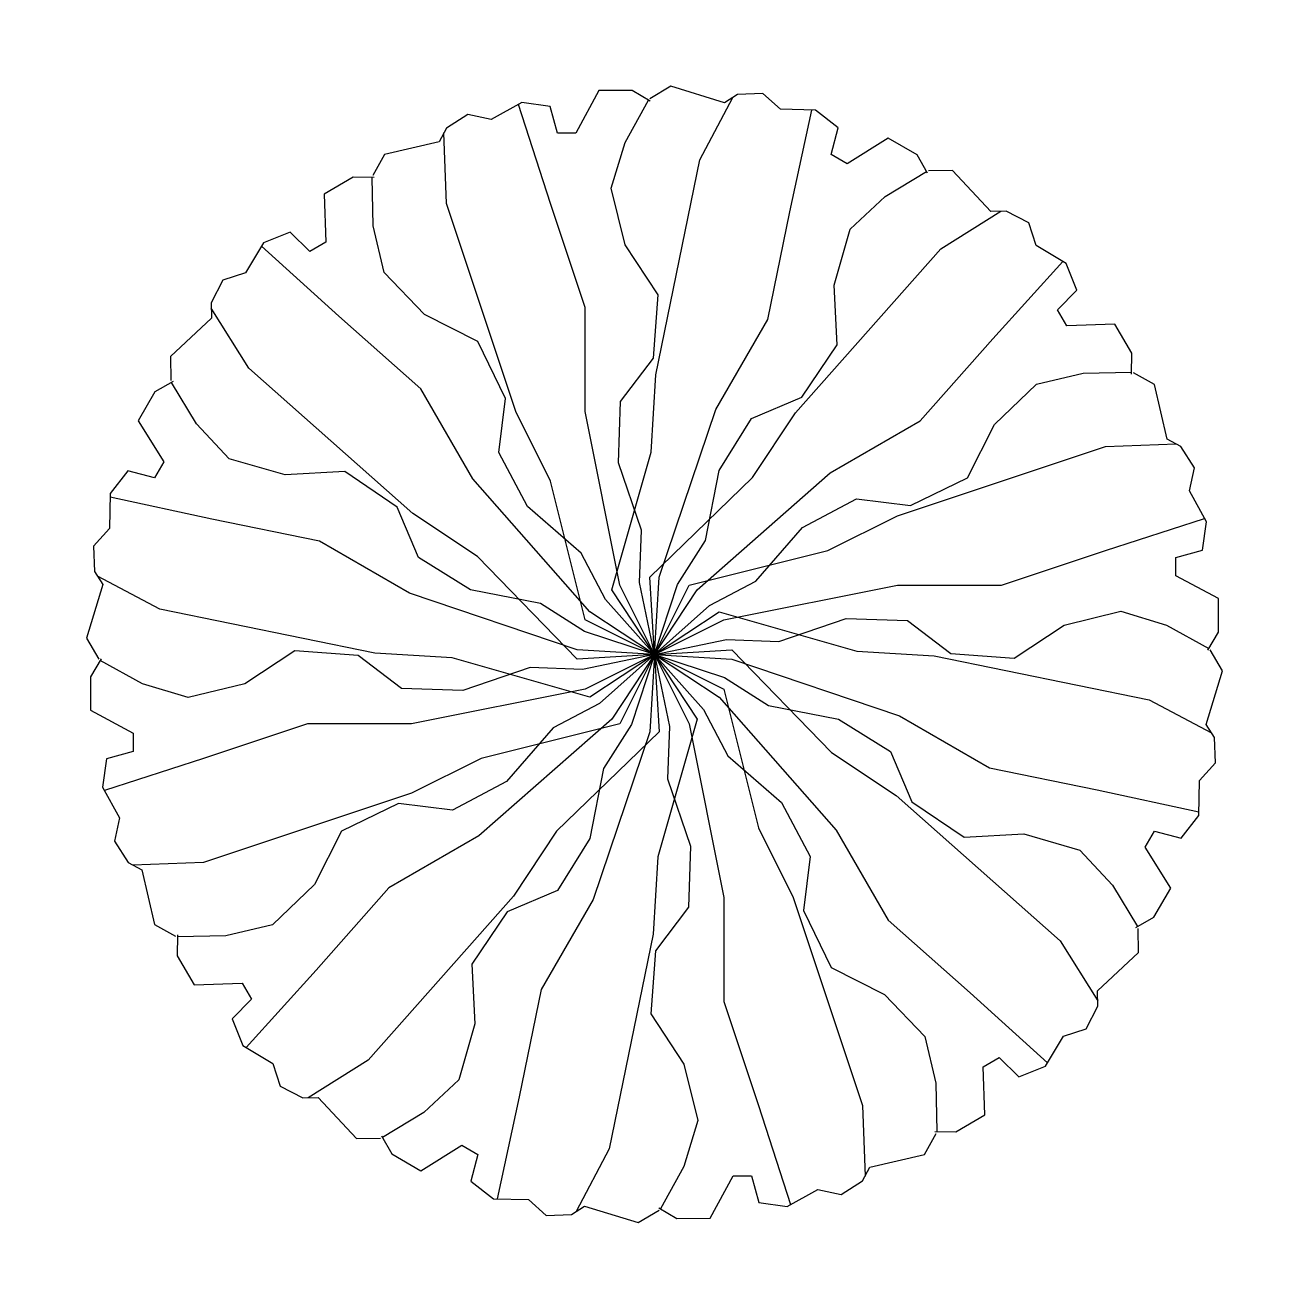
# Model space of a CAD drawing. Extents: x -1.69 to 1.77, y -1.71 to 1.75.
import ezdxf

# ---------------------------------------------------------------- set-up
doc = ezdxf.new("R2010")
doc.units = 0
doc.header["$LTSCALE"] = 1.25
doc.header["$MEASUREMENT"] = 0
doc.layers.get('0').update_dxf_attribs({"linetype": 'CONTINUOUS'})

# ---------------------------------------------------------------- blocks, each defined once
blk = doc.blocks.new('BRANCHP', base_point=(0.5, 0.5))
for p, q in [((0.9506, 0.7433), (0.9315, 0.7539)), ((0.962, 0.694), (0.9506, 0.7433)), ((0.9742, 0.6875), (0.962, 0.694)), ((0.7188, 0.625), (0.9062, 0.6875)), ((0.9062, 0.6875), (0.97, 0.6898)), ((0.9865, 0.6682), (0.9742, 0.6875)), ((0.9821, 0.6473), (0.9865, 0.6682)), ((0.9973, 0.6196), (0.9821, 0.6473)), ((0.6562, 0.5938), (0.7188, 0.625)), ((0.9062, 0.5938), (0.9956, 0.6226)), ((0.9936, 0.594), (0.9973, 0.6196)), ((0.5312, 0.5625), (0.6562, 0.5938)), ((0.8125, 0.5625), (0.9062, 0.5938)), ((0.9697, 0.5873), (0.9936, 0.594)), ((0.9697, 0.5708), (0.9697, 0.5873)), ((1.008, 0.5503), (0.9697, 0.5708)), ((0.5, 0.5), (0.5312, 0.5625)), ((0.5625, 0.5312), (0.7188, 0.5625)), ((0.7188, 0.5625), (0.8125, 0.5625)), ((1.0081, 0.52), (1.008, 0.5503)), ((0.869, 0.5263), (0.92, 0.5389)), ((0.92, 0.5389), (0.9612, 0.5263)), ((0.5, 0.5), (0.5625, 0.5312)), ((0.612, 0.5116), (0.6728, 0.5325)), ((0.6728, 0.5325), (0.7278, 0.5305)), ((0.7278, 0.5305), (0.767, 0.501)), ((0.8239, 0.4968), (0.869, 0.5263)), ((0.9612, 0.5263), (0.9994, 0.5054)), ((0.5, 0.5), (0.565, 0.5136)), ((0.565, 0.5136), (0.612, 0.5116)), ((0.9985, 0.5039), (1.0081, 0.52)), ((0.767, 0.501), (0.8239, 0.4968))]:
    blk.add_line(p, q)

msp = doc.modelspace()

# ---------------------------------------------------------------- block references
at = {"xscale": 3.048, "yscale": 3.048, "zscale": 3.048}
for rotation in [59.99999999999999, 90, 30, 120, 150, 330.0000000000001, 300.0000000000001, 180, 210, 240, 270]:
    msp.add_blockref('BRANCHP', (0.043, 0.0194), dxfattribs=dict(at, rotation=rotation))
msp.add_blockref('BRANCHP', (0.043, 0.0194), dxfattribs=at)

doc.saveas('drawing.dxf')
